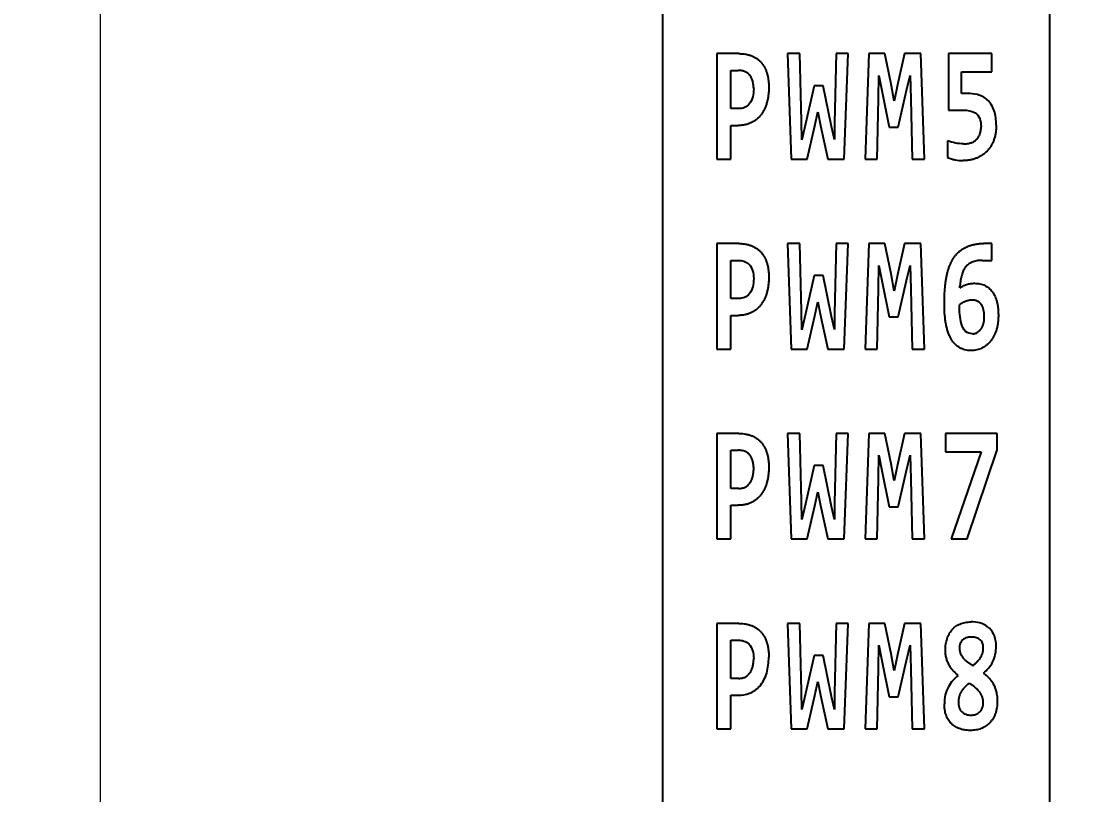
# Model space of a CAD drawing. Header units: millimetres. Extents: x 15 to 415, y 5 to 292.
# Drawn here: x 123.85 to 138.82, y 209.86 to 220.87 of the extents above; entities that cross this region are included whole.
import ezdxf

# ---------------------------------------------------------------- set-up
doc = ezdxf.new("R2010")
doc.units = ezdxf.units.MM
doc.styles.add('SLDTEXTSTYLE0', font='TXT', dxfattribs={"width": 0.75})
doc.styles.add('SLDTEXTSTYLE7', font='TXT', dxfattribs={"width": 0.666667})
doc.styles.add('SLDTEXTSTYLE8', font='TXT', dxfattribs={"width": 0.75, "bigfont": 'bigfont'})
doc.dimstyles.new('SLDDIMSTYLE4', dxfattribs={"dimtxt": 2, "dimasz": 2, "dimexe": 0, "dimexo": 0.0625, "dimgap": 0.5, "dimtad": 0, "dimtih": 1, "dimtoh": 1, "dimrnd": 1e-09, "dimzin": 4, "dimdsep": 46, "dimtxsty": 'SLDTEXTSTYLE0', "dimblk1": 'NONE', "dimsah": 1, "dimcen": 0, "dimadec": 0, "dimazin": 1, "dimtfac": 1, "dimtmove": 0, "dimatfit": 3, "dimldrblk": 'NONE', "dimfxl": 1, "dimfrac": 2, "dimtolj": 1, "dimtzin": 12, "dimarcsym": 0})

# ---------------------------------------------------------------- blocks, each defined once
blk = doc.blocks.new('SW_SYMBOL_HOLE_SPOT')
at = {"color": 0, "linetype": 'Continuous', "lineweight": 18}
for p, q in [((0, 875), (0, 75)), ((1600, 75), (1600, 875)), ((0, 75), (1600, 75))]:
    blk.add_line(p, q, dxfattribs=at)
blk = doc.blocks.new('SW_SYMBOL_HOLE_DEPTH')
at = {"color": 0, "linetype": 'Continuous', "lineweight": 18}
for p, q in [((0, 875), (800, 875)), ((400, 875), (400, 75)), ((100, 555), (400, 75)), ((700, 555), (400, 75))]:
    blk.add_line(p, q, dxfattribs=at)
blk = doc.blocks.new('_D_9')
at = {"color": 7, "linetype": 'Continuous', "lineweight": 18}
for p, q in [((126.098, 200.435), (148.885, 213.591)), ((148.885, 213.591), (174.217, 213.591)), ((123.846, 199.135), (126.098, 200.435))]:
    blk.add_line(p, q, dxfattribs=at)
blk.add_solid([(126.098, 200.435), (128.03, 201.088), (127.63, 201.781)], dxfattribs=at)
at = {"color": 7, "linetype": 'Continuous', "lineweight": 18, "xscale": 0.0025546875, "yscale": 0.0025546875, "zscale": 0.0025546875}
for name, p in [('SW_SYMBOL_HOLE_SPOT', (150.385, 213.868)), ('SW_SYMBOL_HOLE_DEPTH', (165.449, 213.868))]:
    blk.add_blockref(name, p, dxfattribs=at)
at = {"color": 7, "linetype": 'Continuous', "lineweight": 18, "char_height": 2, "attachment_point": 1}
for s, insert, style in [('1.80 관통', (160.974, 219.405), 'SLDTEXTSTYLE8'), ('%%c', (157.208, 219.375), 'SLDTEXTSTYLE0'), ('4 x', (152.972, 219.405), 'SLDTEXTSTYLE7'), ('%%c', (155.782, 216.169), 'SLDTEXTSTYLE0'), ('2.60', (159.549, 216.2), 'SLDTEXTSTYLE0'), ('0.80', (169.056, 216.2), 'SLDTEXTSTYLE0')]:
    blk.add_mtext(s, dxfattribs=dict(at, insert=insert, style=style))
blk = doc.blocks.new('_NONE')

msp = doc.modelspace()

# ---------------------------------------------------------------- linework, layer by layer
at = {"color": 7, "linetype": 'Continuous', "lineweight": 25}
for p, q in [((132.972, 198.385), (132.972, 241.185)), ((138.472, 241.185), (138.472, 198.385)), ((133.743, 220.404), (133.743, 218.904)), ((134.055, 220.404), (133.743, 220.404)), ((134.923, 220.404), (134.747, 220.404)), ((134.747, 220.404), (134.801, 218.904)), ((134.944, 219.442), (134.923, 220.404)), ((135.439, 220.404), (135.417, 219.415)), ((135.608, 220.404), (135.439, 220.404)), ((135.554, 218.904), (135.608, 220.404)), ((135.905, 220.404), (135.851, 218.904)), ((136.13, 220.404), (135.905, 220.404)), ((136.222, 219.971), (136.13, 220.404)), ((136.413, 220.404), (136.312, 219.958)), ((136.643, 220.404), (136.413, 220.404)), ((136.696, 218.904), (136.643, 220.404)), ((137.654, 220.404), (137.039, 220.404)), ((137.039, 220.404), (137.039, 219.599)), ((137.654, 220.143), (137.654, 220.404)), ((133.943, 220.164), (134.047, 220.164)), ((133.943, 219.621), (133.943, 220.164)), ((137.224, 219.838), (137.224, 220.143)), ((137.224, 220.143), (137.654, 220.143)), ((136.039, 219.761), (136.046, 220.093)), ((136.046, 220.093), (136.09, 219.877)), ((136.44, 219.877), (136.493, 220.093)), ((136.493, 220.093), (136.5, 219.754)), ((135.127, 219.947), (135.001, 219.405)), ((135.252, 219.947), (135.127, 219.947)), ((135.375, 219.365), (135.252, 219.947)), ((136.09, 219.877), (136.195, 219.36)), ((136.266, 219.728), (136.222, 219.971)), ((136.312, 219.958), (136.266, 219.728)), ((136.32, 219.36), (136.44, 219.877)), ((137.301, 219.838), (137.224, 219.838)), ((136.02, 218.904), (136.039, 219.761)), ((136.5, 219.754), (136.521, 218.904)), ((134.054, 219.621), (133.943, 219.621)), ((135.138, 219.377), (135.178, 219.576)), ((135.178, 219.576), (135.216, 219.381)), ((137.039, 219.599), (137.248, 219.599)), ((134.949, 219.179), (134.944, 219.442)), ((135.001, 219.405), (134.949, 219.179)), ((135.417, 219.415), (135.415, 219.181)), ((133.943, 218.904), (133.943, 219.382)), ((133.943, 219.382), (134.045, 219.382)), ((135.026, 218.904), (135.138, 219.377)), ((135.216, 219.381), (135.32, 218.904)), ((135.415, 219.181), (135.375, 219.365)), ((136.195, 219.36), (136.32, 219.36)), ((137.024, 219.164), (137.024, 218.925)), ((133.743, 218.904), (133.943, 218.904)), ((134.801, 218.904), (135.026, 218.904)), ((135.32, 218.904), (135.554, 218.904)), ((135.851, 218.904), (136.02, 218.904)), ((136.521, 218.904), (136.696, 218.904)), ((133.743, 217.704), (133.743, 216.204)), ((134.055, 217.704), (133.743, 217.704)), ((134.923, 217.704), (134.747, 217.704)), ((134.747, 217.704), (134.801, 216.204)), ((134.944, 216.742), (134.923, 217.704)), ((135.439, 217.704), (135.417, 216.715)), ((135.608, 217.704), (135.439, 217.704)), ((135.554, 216.204), (135.608, 217.704)), ((135.905, 217.704), (135.851, 216.204)), ((136.13, 217.704), (135.905, 217.704)), ((136.222, 217.271), (136.13, 217.704)), ((136.413, 217.704), (136.312, 217.258)), ((136.643, 217.704), (136.413, 217.704)), ((136.696, 216.204), (136.643, 217.704)), ((137.654, 217.704), (137.534, 217.704)), ((137.654, 217.464), (137.654, 217.704)), ((133.943, 217.464), (134.047, 217.464)), ((133.943, 216.921), (133.943, 217.464)), ((137.516, 217.464), (137.654, 217.464)), ((136.039, 217.061), (136.046, 217.393)), ((136.046, 217.393), (136.09, 217.177)), ((136.44, 217.177), (136.493, 217.393)), ((136.493, 217.393), (136.5, 217.054)), ((135.127, 217.247), (135.001, 216.705)), ((135.252, 217.247), (135.127, 217.247)), ((135.375, 216.665), (135.252, 217.247)), ((136.09, 217.177), (136.195, 216.66)), ((136.266, 217.028), (136.222, 217.271)), ((136.312, 217.258), (136.266, 217.028)), ((136.32, 216.66), (136.44, 217.177)), ((136.02, 216.204), (136.039, 217.061)), ((136.5, 217.054), (136.521, 216.204)), ((137.199, 217.073), (137.2, 217.101)), ((134.054, 216.921), (133.943, 216.921)), ((135.138, 216.677), (135.178, 216.876)), ((135.178, 216.876), (135.216, 216.681)), ((134.949, 216.479), (134.944, 216.742)), ((135.001, 216.705), (134.949, 216.479)), ((135.417, 216.715), (135.415, 216.481)), ((133.943, 216.204), (133.943, 216.682)), ((133.943, 216.682), (134.045, 216.682)), ((135.026, 216.204), (135.138, 216.677)), ((135.216, 216.681), (135.32, 216.204)), ((135.415, 216.481), (135.375, 216.665)), ((136.195, 216.66), (136.32, 216.66)), ((133.743, 216.204), (133.943, 216.204)), ((134.801, 216.204), (135.026, 216.204)), ((135.32, 216.204), (135.554, 216.204)), ((135.851, 216.204), (136.02, 216.204)), ((136.521, 216.204), (136.696, 216.204)), ((133.743, 215.004), (133.743, 213.504)), ((134.055, 215.004), (133.743, 215.004)), ((134.923, 215.004), (134.747, 215.004)), ((134.747, 215.004), (134.801, 213.504)), ((134.944, 214.042), (134.923, 215.004)), ((135.439, 215.004), (135.417, 214.015)), ((135.608, 215.004), (135.439, 215.004)), ((135.554, 213.504), (135.608, 215.004)), ((135.905, 215.004), (135.851, 213.504)), ((136.13, 215.004), (135.905, 215.004)), ((136.222, 214.571), (136.13, 215.004)), ((136.413, 215.004), (136.312, 214.558)), ((136.643, 215.004), (136.413, 215.004)), ((136.696, 213.504), (136.643, 215.004)), ((137.731, 215.004), (136.993, 215.004)), ((136.993, 215.004), (136.993, 214.743)), ((137.731, 214.769), (137.731, 215.004)), ((133.943, 214.764), (134.047, 214.764)), ((133.943, 214.221), (133.943, 214.764)), ((137.301, 213.504), (137.731, 214.769)), ((136.039, 214.361), (136.046, 214.693)), ((136.046, 214.693), (136.09, 214.477)), ((136.44, 214.477), (136.493, 214.693)), ((136.493, 214.693), (136.5, 214.354)), ((136.993, 214.743), (137.503, 214.743)), ((137.503, 214.743), (137.077, 213.504)), ((135.127, 214.547), (135.001, 214.005)), ((135.252, 214.547), (135.127, 214.547)), ((135.375, 213.965), (135.252, 214.547)), ((136.09, 214.477), (136.195, 213.96)), ((136.266, 214.328), (136.222, 214.571)), ((136.312, 214.558), (136.266, 214.328)), ((136.32, 213.96), (136.44, 214.477)), ((136.02, 213.504), (136.039, 214.361)), ((136.5, 214.354), (136.521, 213.504)), ((134.054, 214.221), (133.943, 214.221)), ((135.138, 213.977), (135.178, 214.176)), ((135.178, 214.176), (135.216, 213.981)), ((134.949, 213.779), (134.944, 214.042)), ((135.001, 214.005), (134.949, 213.779)), ((135.417, 214.015), (135.415, 213.781)), ((133.943, 213.504), (133.943, 213.982)), ((133.943, 213.982), (134.045, 213.982)), ((135.026, 213.504), (135.138, 213.977)), ((135.216, 213.981), (135.32, 213.504)), ((135.415, 213.781), (135.375, 213.965)), ((136.195, 213.96), (136.32, 213.96)), ((133.743, 213.504), (133.943, 213.504)), ((134.801, 213.504), (135.026, 213.504)), ((135.32, 213.504), (135.554, 213.504)), ((135.851, 213.504), (136.02, 213.504)), ((136.521, 213.504), (136.696, 213.504)), ((137.077, 213.504), (137.301, 213.504)), ((133.743, 212.304), (133.743, 210.804)), ((134.055, 212.304), (133.743, 212.304)), ((134.923, 212.304), (134.747, 212.304)), ((134.747, 212.304), (134.801, 210.804)), ((134.944, 211.342), (134.923, 212.304)), ((135.439, 212.304), (135.417, 211.315)), ((135.608, 212.304), (135.439, 212.304)), ((135.554, 210.804), (135.608, 212.304)), ((135.905, 212.304), (135.851, 210.804)), ((136.13, 212.304), (135.905, 212.304)), ((136.222, 211.871), (136.13, 212.304)), ((136.413, 212.304), (136.312, 211.858)), ((136.643, 212.304), (136.413, 212.304)), ((136.696, 210.804), (136.643, 212.304)), ((133.943, 212.064), (134.047, 212.064)), ((133.943, 211.521), (133.943, 212.064)), ((136.039, 211.661), (136.046, 211.993)), ((136.046, 211.993), (136.09, 211.777)), ((136.44, 211.777), (136.493, 211.993)), ((136.493, 211.993), (136.5, 211.654)), ((135.127, 211.847), (135.001, 211.305)), ((135.252, 211.847), (135.127, 211.847)), ((135.375, 211.265), (135.252, 211.847)), ((136.09, 211.777), (136.195, 211.26)), ((136.266, 211.628), (136.222, 211.871)), ((136.312, 211.858), (136.266, 211.628)), ((136.32, 211.26), (136.44, 211.777)), ((136.02, 210.804), (136.039, 211.661)), ((136.5, 211.654), (136.521, 210.804)), ((134.054, 211.521), (133.943, 211.521)), ((135.138, 211.277), (135.178, 211.476)), ((135.178, 211.476), (135.216, 211.281)), ((134.949, 211.079), (134.944, 211.342)), ((135.001, 211.305), (134.949, 211.079)), ((135.417, 211.315), (135.415, 211.081)), ((133.943, 210.804), (133.943, 211.282)), ((133.943, 211.282), (134.045, 211.282)), ((135.026, 210.804), (135.138, 211.277)), ((135.216, 211.281), (135.32, 210.804)), ((135.415, 211.081), (135.375, 211.265)), ((136.195, 211.26), (136.32, 211.26)), ((133.743, 210.804), (133.943, 210.804)), ((134.801, 210.804), (135.026, 210.804)), ((135.32, 210.804), (135.554, 210.804)), ((135.851, 210.804), (136.02, 210.804)), ((136.521, 210.804), (136.696, 210.804))]:
    msp.add_line(p, q, dxfattribs=at)
at = {"color": 7, "linetype": 'Continuous', "lineweight": 18}
msp.add_line((124.972, 237.719), (124.972, 201.809), dxfattribs=at)
at = {"color": 7, "linetype": 'Continuous', "lineweight": 25}
for points, knots in [([(134.055, 220.404), (134.072, 220.403), (134.104, 220.402), (134.151, 220.397), (134.196, 220.386), (134.237, 220.373), (134.275, 220.355), (134.31, 220.334), (134.343, 220.309), (134.371, 220.28), (134.397, 220.248), (134.419, 220.211), (134.438, 220.172), (134.454, 220.129), (134.466, 220.082), (134.475, 220.032), (134.48, 219.979), (134.481, 219.943), (134.481, 219.924)], [0, 0, 0, 0, 0.081257, 0.157715, 0.230167, 0.298885, 0.363529, 0.425326, 0.483947, 0.54078, 0.596099, 0.650353, 0.704896, 0.759995, 0.816443, 0.874977, 0.935818, 1, 1, 1, 1]), ([(134.266, 219.905), (134.266, 219.914), (134.266, 219.933), (134.263, 219.961), (134.259, 219.987), (134.253, 220.012), (134.245, 220.035), (134.237, 220.057), (134.225, 220.076), (134.213, 220.095), (134.198, 220.111), (134.182, 220.125), (134.164, 220.137), (134.144, 220.147), (134.123, 220.155), (134.099, 220.161), (134.074, 220.164), (134.056, 220.164), (134.047, 220.164)], [0, 0, 0, 0, 0.062782, 0.12312, 0.181326, 0.238048, 0.293523, 0.348464, 0.40253, 0.457337, 0.513596, 0.571577, 0.632321, 0.696523, 0.765278, 0.837969, 0.91656, 1, 1, 1, 1]), ([(134.481, 219.924), (134.481, 219.905), (134.48, 219.867), (134.475, 219.811), (134.466, 219.758), (134.454, 219.707), (134.439, 219.659), (134.42, 219.614), (134.397, 219.572), (134.371, 219.534), (134.342, 219.5), (134.309, 219.469), (134.274, 219.443), (134.234, 219.421), (134.192, 219.403), (134.146, 219.391), (134.097, 219.383), (134.063, 219.382), (134.045, 219.382)], [0, 0, 0, 0, 0.062241, 0.122409, 0.180976, 0.238816, 0.295945, 0.351906, 0.408023, 0.464686, 0.522343, 0.581494, 0.642693, 0.706887, 0.774372, 0.845113, 0.920212, 1, 1, 1, 1]), ([(134.266, 219.905), (134.265, 219.866), (134.262, 219.827), (134.243, 219.753), (134.228, 219.72), (134.187, 219.667), (134.162, 219.648), (134.109, 219.625), (134.081, 219.622), (134.054, 219.621)], [0, 0, 0, 0, 0.25, 0.25, 0.5, 0.5, 0.75, 0.75, 1, 1, 1, 1]), ([(137.716, 219.386), (137.714, 219.456), (137.709, 219.528), (137.665, 219.655), (137.631, 219.709), (137.547, 219.784), (137.499, 219.807), (137.401, 219.833), (137.351, 219.837), (137.301, 219.838)], [0, 0, 0, 0, 0.25, 0.25, 0.5, 0.5, 0.75, 0.75, 1, 1, 1, 1]), ([(137.248, 219.599), (137.305, 219.598), (137.364, 219.594), (137.442, 219.544), (137.466, 219.517), (137.495, 219.447), (137.5, 219.405), (137.5, 219.364)], [0, 0, 0, 0, 0.5, 0.5, 0.75, 0.75, 1, 1, 1, 1]), ([(137.716, 219.386), (137.715, 219.366), (137.714, 219.328), (137.708, 219.272), (137.696, 219.22), (137.68, 219.171), (137.661, 219.126), (137.637, 219.084), (137.611, 219.046), (137.581, 219.012), (137.547, 218.981), (137.511, 218.956), (137.472, 218.933), (137.43, 218.914), (137.386, 218.899), (137.34, 218.89), (137.293, 218.883), (137.26, 218.882), (137.244, 218.882)], [0, 0, 0, 0, 0.062734, 0.122626, 0.180587, 0.237471, 0.294053, 0.349987, 0.406836, 0.464805, 0.524271, 0.585652, 0.648803, 0.714887, 0.782962, 0.852977, 0.925369, 1, 1, 1, 1]), ([(137.252, 219.121), (137.262, 219.121), (137.281, 219.121), (137.308, 219.125), (137.334, 219.13), (137.358, 219.137), (137.381, 219.145), (137.401, 219.157), (137.42, 219.169), (137.437, 219.185), (137.452, 219.202), (137.465, 219.22), (137.476, 219.24), (137.485, 219.262), (137.492, 219.286), (137.497, 219.311), (137.5, 219.337), (137.5, 219.355), (137.5, 219.364)], [0, 0, 0, 0, 0.0859883, 0.1672662, 0.2440944, 0.3160923, 0.3834553, 0.4477023, 0.5088371, 0.5674723, 0.6235939, 0.6769072, 0.7296212, 0.7817099, 0.8337986, 0.8871306, 0.9421533, 1, 1, 1, 1]), ([(137.024, 218.925), (137.042, 218.919), (137.06, 218.912), (137.078, 218.907), (137.096, 218.902), (137.114, 218.898), (137.133, 218.894), (137.17, 218.887), (137.207, 218.883), (137.244, 218.882)], [0, 0, 0, 0, 0.0000787012, 0.0000787012, 0.0000787012, 0.0001574367, 0.0001574367, 0.0001574367, 0.0003146539, 0.0003146539, 0.0003146539, 0.0003146539]), ([(134.055, 217.704), (134.072, 217.703), (134.104, 217.702), (134.151, 217.697), (134.196, 217.686), (134.237, 217.673), (134.275, 217.655), (134.31, 217.634), (134.343, 217.609), (134.371, 217.58), (134.397, 217.548), (134.419, 217.511), (134.438, 217.472), (134.454, 217.429), (134.466, 217.382), (134.475, 217.332), (134.48, 217.279), (134.481, 217.243), (134.481, 217.224)], [0, 0, 0, 0, 0.081257, 0.157715, 0.230167, 0.298885, 0.363529, 0.425326, 0.483947, 0.54078, 0.596099, 0.650353, 0.704896, 0.759995, 0.816443, 0.874977, 0.935818, 1, 1, 1, 1]), ([(136.978, 216.85), (136.978, 216.89), (136.979, 216.969), (136.986, 217.065), (136.994, 217.139), (137.002, 217.192), (137.011, 217.243), (137.023, 217.291), (137.036, 217.337), (137.051, 217.381), (137.069, 217.423), (137.089, 217.462), (137.11, 217.5), (137.135, 217.534), (137.162, 217.565), (137.192, 217.593), (137.225, 217.618), (137.26, 217.64), (137.298, 217.659), (137.339, 217.675), (137.383, 217.688), (137.431, 217.697), (137.481, 217.703), (137.516, 217.703), (137.534, 217.704)], [0, 0, 0, 0, 0.0898457, 0.1755027, 0.2167181, 0.2568065, 0.2958329, 0.3336704, 0.3707805, 0.4072083, 0.443173, 0.4791083, 0.5150275, 0.5511617, 0.5878634, 0.6254694, 0.6641921, 0.704851, 0.7473409, 0.7919582, 0.8392383, 0.8892877, 0.9430688, 1, 1, 1, 1]), ([(134.047, 217.464), (134.074, 217.464), (134.101, 217.462), (134.153, 217.444), (134.179, 217.43), (134.223, 217.385), (134.24, 217.353), (134.262, 217.283), (134.266, 217.243), (134.266, 217.205)], [0, 0, 0, 0, 0.25, 0.25, 0.5, 0.5, 0.75, 0.75, 1, 1, 1, 1]), ([(137.516, 217.464), (137.502, 217.464), (137.476, 217.463), (137.439, 217.459), (137.404, 217.451), (137.374, 217.44), (137.346, 217.426), (137.321, 217.41), (137.298, 217.39), (137.278, 217.368), (137.261, 217.343), (137.246, 217.316), (137.234, 217.285), (137.224, 217.253), (137.215, 217.218), (137.209, 217.181), (137.204, 217.141), (137.201, 217.114), (137.2, 217.101)], [0, 0, 0, 0, 0.0889726, 0.1703872, 0.2452868, 0.3134021, 0.3768994, 0.4366912, 0.4929783, 0.5473987, 0.6003607, 0.6529999, 0.7061607, 0.7606581, 0.816743, 0.8752729, 0.9360718, 1, 1, 1, 1]), ([(134.481, 217.224), (134.481, 217.205), (134.48, 217.167), (134.475, 217.111), (134.466, 217.058), (134.454, 217.007), (134.439, 216.959), (134.42, 216.914), (134.397, 216.872), (134.371, 216.834), (134.342, 216.8), (134.309, 216.769), (134.274, 216.743), (134.234, 216.721), (134.192, 216.703), (134.146, 216.691), (134.097, 216.683), (134.063, 216.682), (134.045, 216.682)], [0, 0, 0, 0, 0.062241, 0.122409, 0.180976, 0.238816, 0.295945, 0.351906, 0.408023, 0.464686, 0.522343, 0.581494, 0.642693, 0.706887, 0.774372, 0.845113, 0.920212, 1, 1, 1, 1]), ([(134.266, 217.205), (134.265, 217.166), (134.262, 217.127), (134.243, 217.053), (134.228, 217.02), (134.187, 216.967), (134.162, 216.948), (134.109, 216.925), (134.081, 216.922), (134.054, 216.921)], [0, 0, 0, 0, 0.25, 0.25, 0.5, 0.5, 0.75, 0.75, 1, 1, 1, 1]), ([(137.199, 217.073), (137.213, 217.082), (137.244, 217.102), (137.285, 217.118), (137.321, 217.129), (137.348, 217.134), (137.377, 217.138), (137.396, 217.138), (137.405, 217.138)], [0, 0, 0, 0, 0.225578, 0.471751, 0.600694, 0.731559, 0.864871, 1, 1, 1, 1]), ([(137.405, 217.138), (137.419, 217.138), (137.446, 217.137), (137.484, 217.131), (137.52, 217.122), (137.554, 217.108), (137.585, 217.09), (137.613, 217.069), (137.638, 217.045), (137.661, 217.017), (137.681, 216.985), (137.699, 216.951), (137.714, 216.913), (137.726, 216.872), (137.735, 216.828), (137.742, 216.781), (137.745, 216.732), (137.746, 216.698), (137.746, 216.68)], [0, 0, 0, 0, 0.076683, 0.148793, 0.217262, 0.28221, 0.343961, 0.403303, 0.460361, 0.516603, 0.572134, 0.627984, 0.684354, 0.742616, 0.802885, 0.865552, 0.93093, 1, 1, 1, 1]), ([(137.358, 216.182), (137.343, 216.182), (137.314, 216.183), (137.272, 216.191), (137.232, 216.204), (137.195, 216.222), (137.161, 216.245), (137.129, 216.274), (137.1, 216.307), (137.075, 216.346), (137.052, 216.39), (137.032, 216.44), (137.015, 216.495), (137.001, 216.556), (136.991, 216.622), (136.983, 216.693), (136.978, 216.77), (136.978, 216.823), (136.978, 216.85)], [0, 0, 0, 0, 0.064885, 0.126372, 0.18473, 0.240861, 0.29544, 0.349095, 0.402536, 0.456736, 0.512273, 0.570493, 0.631352, 0.695814, 0.764514, 0.838153, 0.916429, 1, 1, 1, 1]), ([(137.377, 216.899), (137.369, 216.899), (137.351, 216.899), (137.326, 216.894), (137.301, 216.887), (137.277, 216.879), (137.254, 216.869), (137.232, 216.858), (137.211, 216.847), (137.199, 216.838), (137.193, 216.834)], [0, 0, 0, 0, 0.135427, 0.269249, 0.401728, 0.53211, 0.658975, 0.781034, 0.895752, 1, 1, 1, 1]), ([(137.546, 216.667), (137.546, 216.683), (137.545, 216.715), (137.538, 216.76), (137.526, 216.801), (137.51, 216.829), (137.495, 216.849), (137.483, 216.862), (137.469, 216.873), (137.454, 216.882), (137.437, 216.89), (137.418, 216.895), (137.398, 216.899), (137.384, 216.899), (137.377, 216.899)], [0, 0, 0, 0, 0.129094, 0.250157, 0.364663, 0.47574, 0.532055, 0.589131, 0.648035, 0.710511, 0.776133, 0.845593, 0.920359, 1, 1, 1, 1]), ([(137.376, 216.421), (137.343, 216.422), (137.309, 216.43), (137.253, 216.479), (137.233, 216.519), (137.208, 216.604), (137.202, 216.65), (137.194, 216.742), (137.193, 216.788), (137.193, 216.834)], [0, 0, 0, 0, 0.25, 0.25, 0.5, 0.5, 0.75, 0.75, 1, 1, 1, 1]), ([(137.746, 216.68), (137.746, 216.662), (137.745, 216.626), (137.74, 216.573), (137.731, 216.523), (137.718, 216.476), (137.702, 216.431), (137.683, 216.39), (137.661, 216.352), (137.637, 216.317), (137.61, 216.286), (137.581, 216.259), (137.548, 216.236), (137.514, 216.216), (137.478, 216.201), (137.439, 216.19), (137.399, 216.183), (137.372, 216.182), (137.358, 216.182)], [0, 0, 0, 0, 0.066215, 0.130127, 0.192111, 0.252841, 0.31236, 0.371131, 0.42947, 0.48807, 0.546983, 0.606883, 0.667501, 0.730498, 0.795213, 0.861106, 0.929317, 1, 1, 1, 1]), ([(137.376, 216.421), (137.382, 216.421), (137.394, 216.421), (137.413, 216.425), (137.43, 216.43), (137.451, 216.441), (137.476, 216.459), (137.501, 216.488), (137.521, 216.525), (137.536, 216.567), (137.545, 216.615), (137.546, 216.649), (137.546, 216.667)], [0, 0, 0, 0, 0.069266, 0.135559, 0.200181, 0.263075, 0.383005, 0.50001, 0.617428, 0.73772, 0.864593, 1, 1, 1, 1]), ([(134.055, 215.004), (134.072, 215.003), (134.104, 215.002), (134.151, 214.997), (134.196, 214.986), (134.237, 214.973), (134.275, 214.955), (134.31, 214.934), (134.343, 214.909), (134.371, 214.88), (134.397, 214.848), (134.419, 214.811), (134.438, 214.772), (134.454, 214.729), (134.466, 214.682), (134.475, 214.632), (134.48, 214.579), (134.481, 214.543), (134.481, 214.524)], [0, 0, 0, 0, 0.081257, 0.157715, 0.230167, 0.298885, 0.363529, 0.425326, 0.483947, 0.54078, 0.596099, 0.650353, 0.704896, 0.759995, 0.816443, 0.874977, 0.935818, 1, 1, 1, 1]), ([(134.266, 214.505), (134.266, 214.514), (134.266, 214.533), (134.263, 214.561), (134.259, 214.587), (134.253, 214.612), (134.245, 214.635), (134.237, 214.657), (134.225, 214.676), (134.213, 214.695), (134.198, 214.711), (134.182, 214.725), (134.164, 214.737), (134.144, 214.747), (134.123, 214.755), (134.099, 214.761), (134.074, 214.764), (134.056, 214.764), (134.047, 214.764)], [0, 0, 0, 0, 0.062782, 0.12312, 0.181326, 0.238048, 0.293523, 0.348464, 0.40253, 0.457337, 0.513596, 0.571577, 0.632321, 0.696523, 0.765278, 0.837969, 0.91656, 1, 1, 1, 1]), ([(134.481, 214.524), (134.481, 214.505), (134.48, 214.467), (134.475, 214.411), (134.466, 214.358), (134.454, 214.307), (134.439, 214.259), (134.42, 214.214), (134.397, 214.172), (134.371, 214.134), (134.342, 214.1), (134.309, 214.069), (134.274, 214.043), (134.234, 214.021), (134.192, 214.003), (134.146, 213.991), (134.097, 213.983), (134.063, 213.982), (134.045, 213.982)], [0, 0, 0, 0, 0.062241, 0.122409, 0.180976, 0.238816, 0.295945, 0.351906, 0.408023, 0.464686, 0.522343, 0.581494, 0.642693, 0.706887, 0.774372, 0.845113, 0.920212, 1, 1, 1, 1]), ([(134.054, 214.221), (134.062, 214.221), (134.078, 214.222), (134.102, 214.226), (134.124, 214.232), (134.144, 214.24), (134.163, 214.251), (134.181, 214.265), (134.197, 214.28), (134.211, 214.298), (134.224, 214.317), (134.235, 214.339), (134.245, 214.363), (134.253, 214.388), (134.259, 214.415), (134.263, 214.443), (134.266, 214.473), (134.266, 214.494), (134.266, 214.505)], [0, 0, 0, 0, 0.075461, 0.146962, 0.214932, 0.279171, 0.341247, 0.400617, 0.458535, 0.516103, 0.573069, 0.629627, 0.687094, 0.745841, 0.80592, 0.868207, 0.932508, 1, 1, 1, 1]), ([(134.055, 212.304), (134.072, 212.303), (134.104, 212.302), (134.151, 212.297), (134.196, 212.286), (134.237, 212.273), (134.275, 212.255), (134.31, 212.234), (134.343, 212.209), (134.371, 212.18), (134.397, 212.148), (134.419, 212.111), (134.438, 212.072), (134.454, 212.029), (134.466, 211.982), (134.475, 211.932), (134.48, 211.879), (134.481, 211.843), (134.481, 211.824)], [0, 0, 0, 0, 0.081257, 0.157715, 0.230167, 0.298885, 0.363529, 0.425326, 0.483947, 0.54078, 0.596099, 0.650353, 0.704896, 0.759995, 0.816443, 0.874977, 0.935818, 1, 1, 1, 1]), ([(136.993, 211.933), (136.993, 211.946), (136.994, 211.972), (136.998, 212.011), (137.006, 212.049), (137.016, 212.085), (137.028, 212.12), (137.044, 212.153), (137.063, 212.183), (137.084, 212.211), (137.108, 212.237), (137.136, 212.259), (137.166, 212.279), (137.199, 212.295), (137.235, 212.309), (137.274, 212.318), (137.316, 212.324), (137.344, 212.325), (137.359, 212.325)], [0, 0, 0, 0, 0.054515, 0.10822, 0.161275, 0.214764, 0.268252, 0.3222, 0.376963, 0.433275, 0.491441, 0.551934, 0.616057, 0.683761, 0.75555, 0.832051, 0.913404, 1, 1, 1, 1]), ([(137.716, 211.982), (137.715, 212.01), (137.713, 212.039), (137.702, 212.093), (137.693, 212.12), (137.661, 212.191), (137.629, 212.229), (137.522, 212.31), (137.44, 212.323), (137.359, 212.325)], [0, 0, 0, 0, 0.125, 0.125, 0.25, 0.25, 0.5, 0.5, 1, 1, 1, 1]), ([(134.047, 212.064), (134.074, 212.064), (134.101, 212.062), (134.153, 212.044), (134.179, 212.03), (134.223, 211.985), (134.24, 211.953), (134.262, 211.883), (134.266, 211.843), (134.266, 211.805)], [0, 0, 0, 0, 0.25, 0.25, 0.5, 0.5, 0.75, 0.75, 1, 1, 1, 1]), ([(137.361, 212.108), (137.348, 212.108), (137.324, 212.107), (137.291, 212.1), (137.262, 212.087), (137.237, 212.07), (137.217, 212.047), (137.203, 212.019), (137.194, 211.986), (137.193, 211.962), (137.193, 211.949)], [0, 0, 0, 0, 0.166586, 0.314819, 0.446082, 0.56526, 0.6745, 0.777966, 0.884606, 1, 1, 1, 1]), ([(137.531, 211.959), (137.531, 211.97), (137.53, 211.993), (137.521, 212.024), (137.507, 212.051), (137.487, 212.072), (137.462, 212.088), (137.433, 212.1), (137.398, 212.107), (137.374, 212.107), (137.361, 212.108)], [0, 0, 0, 0, 0.108575, 0.209784, 0.310671, 0.418835, 0.539766, 0.674377, 0.82778, 1, 1, 1, 1]), ([(137.175, 211.564), (137.163, 211.574), (137.139, 211.594), (137.105, 211.628), (137.074, 211.666), (137.046, 211.708), (137.024, 211.755), (137.009, 211.799), (137.001, 211.837), (136.996, 211.867), (136.994, 211.899), (136.993, 211.921), (136.993, 211.933)], [0, 0, 0, 0, 0.126512, 0.250777, 0.37254, 0.492093, 0.611754, 0.732436, 0.795566, 0.860679, 0.928394, 1, 1, 1, 1]), ([(137.193, 211.949), (137.193, 211.942), (137.193, 211.929), (137.196, 211.908), (137.201, 211.89), (137.21, 211.866), (137.225, 211.838), (137.248, 211.807), (137.276, 211.78), (137.309, 211.754), (137.345, 211.729), (137.37, 211.714), (137.383, 211.705)], [0, 0, 0, 0, 0.054998, 0.107256, 0.158766, 0.210633, 0.316859, 0.433345, 0.559096, 0.697443, 0.84432, 1, 1, 1, 1]), ([(137.383, 211.705), (137.393, 211.713), (137.412, 211.728), (137.44, 211.753), (137.466, 211.78), (137.488, 211.809), (137.506, 211.842), (137.52, 211.877), (137.529, 211.917), (137.53, 211.945), (137.531, 211.959)], [0, 0, 0, 0, 0.138966, 0.274016, 0.403287, 0.52587, 0.643797, 0.759556, 0.876928, 1, 1, 1, 1]), ([(137.535, 211.598), (137.583, 211.641), (137.631, 211.688), (137.681, 211.786), (137.694, 211.823), (137.712, 211.9), (137.715, 211.941), (137.716, 211.982)], [0, 0, 0, 0, 0.5, 0.5, 0.75, 0.75, 1, 1, 1, 1]), ([(134.045, 211.282), (134.1, 211.283), (134.154, 211.289), (134.26, 211.33), (134.31, 211.364), (134.396, 211.462), (134.43, 211.526), (134.472, 211.668), (134.48, 211.746), (134.481, 211.824)], [0, 0, 0, 0, 0.25, 0.25, 0.5, 0.5, 0.75, 0.75, 1, 1, 1, 1]), ([(134.054, 211.521), (134.062, 211.521), (134.078, 211.522), (134.102, 211.526), (134.124, 211.532), (134.144, 211.54), (134.163, 211.551), (134.181, 211.565), (134.197, 211.58), (134.211, 211.598), (134.224, 211.617), (134.235, 211.639), (134.245, 211.663), (134.253, 211.688), (134.259, 211.715), (134.263, 211.743), (134.266, 211.773), (134.266, 211.794), (134.266, 211.805)], [0, 0, 0, 0, 0.075461, 0.146962, 0.214932, 0.279171, 0.341247, 0.400617, 0.458535, 0.516103, 0.573069, 0.629627, 0.687094, 0.745841, 0.80592, 0.868207, 0.932508, 1, 1, 1, 1]), ([(137.175, 211.564), (137.123, 211.519), (137.072, 211.47), (137.016, 211.366), (137.001, 211.327), (136.982, 211.245), (136.978, 211.202), (136.978, 211.159)], [0, 0, 0, 0, 0.5, 0.5, 0.75, 0.75, 1, 1, 1, 1]), ([(137.333, 211.453), (137.322, 211.445), (137.302, 211.429), (137.273, 211.402), (137.246, 211.374), (137.223, 211.342), (137.204, 211.307), (137.192, 211.275), (137.184, 211.248), (137.18, 211.227), (137.178, 211.204), (137.178, 211.188), (137.178, 211.18)], [0, 0, 0, 0, 0.137018, 0.27059, 0.397784, 0.520604, 0.638609, 0.754568, 0.81362, 0.873356, 0.935611, 1, 1, 1, 1]), ([(137.531, 211.18), (137.531, 211.188), (137.531, 211.203), (137.528, 211.226), (137.522, 211.247), (137.513, 211.273), (137.497, 211.305), (137.472, 211.338), (137.443, 211.369), (137.409, 211.398), (137.372, 211.426), (137.346, 211.444), (137.333, 211.453)], [0, 0, 0, 0, 0.0568696, 0.1112564, 0.1643392, 0.2173326, 0.3264697, 0.4428392, 0.5685658, 0.70446, 0.8491305, 1, 1, 1, 1]), ([(137.535, 211.598), (137.548, 211.588), (137.574, 211.567), (137.61, 211.531), (137.644, 211.492), (137.669, 211.453), (137.686, 211.42), (137.697, 211.393), (137.707, 211.365), (137.716, 211.335), (137.722, 211.303), (137.728, 211.269), (137.73, 211.233), (137.731, 211.209), (137.731, 211.196)], [0, 0, 0, 0, 0.122396, 0.244454, 0.364465, 0.483711, 0.543583, 0.603483, 0.664669, 0.726963, 0.790847, 0.856772, 0.926941, 1, 1, 1, 1]), ([(137.348, 210.782), (137.333, 210.782), (137.305, 210.783), (137.264, 210.788), (137.225, 210.796), (137.19, 210.808), (137.156, 210.823), (137.126, 210.84), (137.098, 210.86), (137.073, 210.884), (137.051, 210.909), (137.031, 210.938), (137.015, 210.969), (137.001, 211.003), (136.991, 211.039), (136.983, 211.077), (136.978, 211.117), (136.978, 211.145), (136.978, 211.159)], [0, 0, 0, 0, 0.085195, 0.165051, 0.240757, 0.312376, 0.380152, 0.444191, 0.504887, 0.562639, 0.618477, 0.672757, 0.725913, 0.779136, 0.832407, 0.886912, 0.942377, 1, 1, 1, 1]), ([(137.178, 211.18), (137.178, 211.173), (137.178, 211.159), (137.18, 211.139), (137.184, 211.12), (137.189, 211.102), (137.196, 211.086), (137.205, 211.071), (137.215, 211.057), (137.23, 211.041), (137.253, 211.024), (137.283, 211.009), (137.317, 211.001), (137.342, 211), (137.354, 210.999)], [0, 0, 0, 0, 0.061606, 0.120057, 0.176684, 0.230936, 0.285713, 0.34063, 0.396579, 0.454406, 0.57547, 0.704587, 0.845421, 1, 1, 1, 1]), ([(137.731, 211.196), (137.731, 211.18), (137.73, 211.148), (137.724, 211.101), (137.715, 211.057), (137.702, 211.017), (137.686, 210.979), (137.667, 210.945), (137.645, 210.914), (137.62, 210.886), (137.593, 210.862), (137.564, 210.84), (137.532, 210.822), (137.498, 210.807), (137.463, 210.796), (137.426, 210.788), (137.387, 210.783), (137.361, 210.782), (137.348, 210.782)], [0, 0, 0, 0, 0.064358, 0.125486, 0.18466, 0.242392, 0.299094, 0.355921, 0.412955, 0.470956, 0.530336, 0.591187, 0.653815, 0.718852, 0.786151, 0.855662, 0.926399, 1, 1, 1, 1]), ([(137.354, 210.999), (137.366, 211), (137.389, 211.001), (137.422, 211.009), (137.452, 211.021), (137.479, 211.04), (137.501, 211.066), (137.516, 211.092), (137.524, 211.116), (137.528, 211.136), (137.531, 211.158), (137.531, 211.173), (137.531, 211.18)], [0, 0, 0, 0, 0.1439726, 0.2807923, 0.4088488, 0.5286916, 0.6426394, 0.7551046, 0.8124133, 0.8718036, 0.9333839, 1, 1, 1, 1])]:
    msp.add_open_spline(points, degree=3, knots=knots, dxfattribs=at)
msp.add_open_spline([(137.252, 219.121), (137.175, 219.123), (137.098, 219.134), (137.024, 219.164)], degree=3, dxfattribs=at)

# ---------------------------------------------------------------- dimensions: what is measured, and where the dimension line sits
at = {"color": 7, "linetype": 'Continuous', "lineweight": 18}
dim = msp.add_diameter_dim_2p(p1=(123.846, 199.135), p2=(126.098, 200.435), text='4 x <> 관통\\P{\\fGDT;v}%%c 2.60 {\\fGDT;x} 0.80\\P', dimstyle='SLDDIMSTYLE4', dxfattribs=at)
dim.commit()
dim.dimension.update_dxf_attribs({"geometry": '_D_9', "text_midpoint": (162.301, 216.797), "dimtype": 163})

doc.saveas('drawing.dxf')
